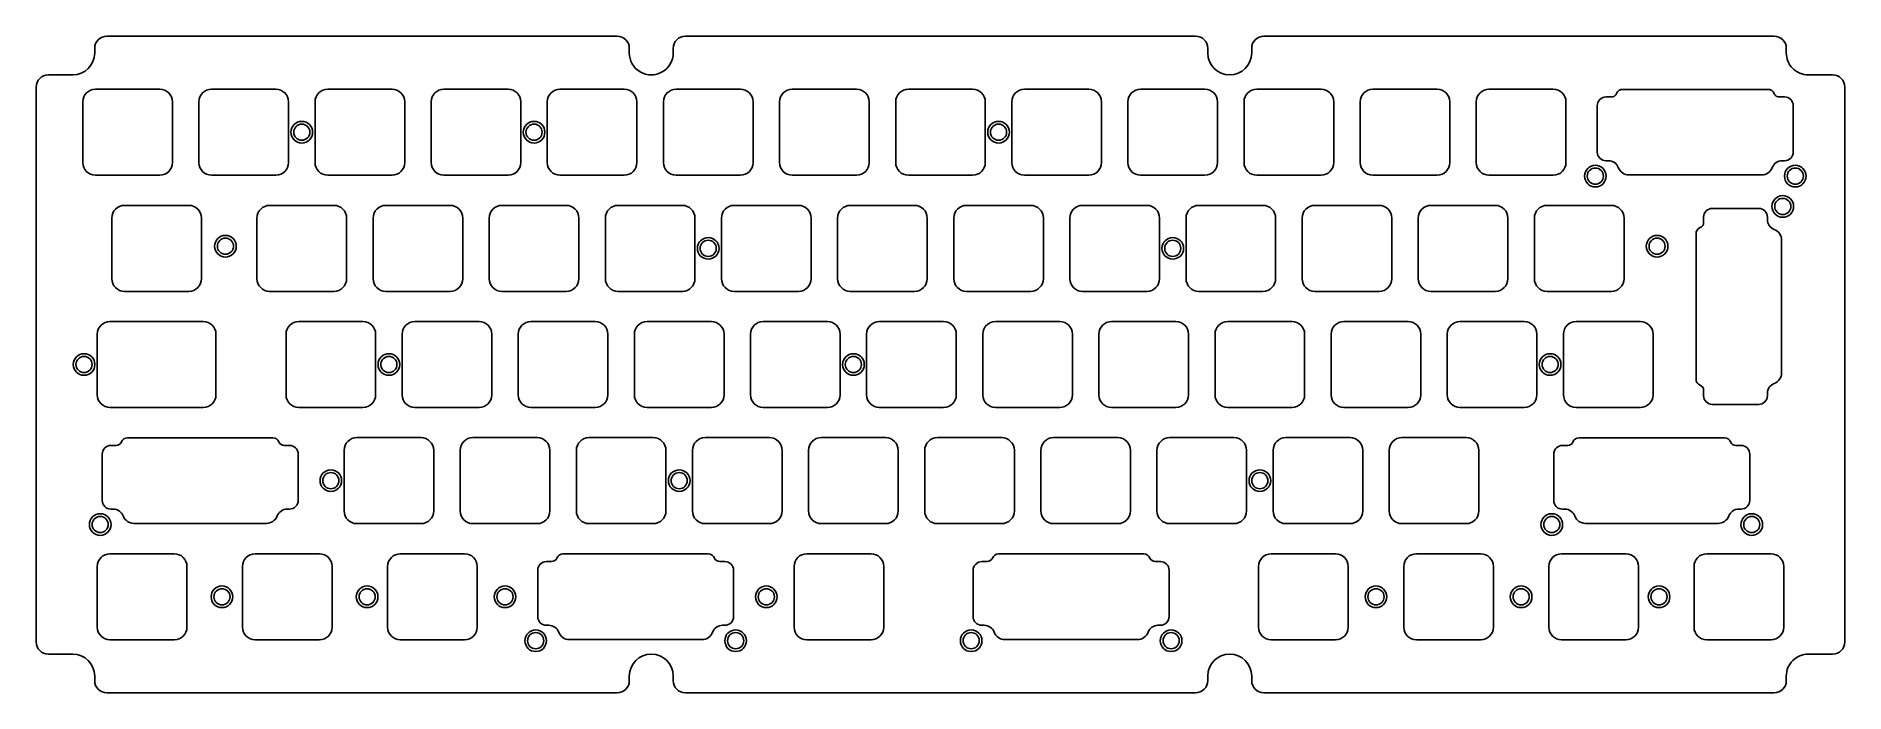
# Model space of a CAD drawing. Header units: millimetres. Extents: x -15 to 282, y -92 to 16.
import ezdxf

# ---------------------------------------------------------------- set-up
doc = ezdxf.new("R2010")
doc.units = ezdxf.units.MM
doc.layers.add('BLACK', color=7, linetype='CONTINUOUS')

msp = doc.modelspace()

# ---------------------------------------------------------------- linework, layer by layer
at = {"layer": 'BLACK', "linetype": 'Continuous'}
for p, q in [((80.3, 15.75), (-3.399777, 15.75)), ((175.1998, 15.75), (91.500008, 15.75)), ((270.0999, 15.75), (186.394144, 15.75)), ((-5.399775, 13.750002), (-5.399775, 13.000001)), ((82.3, 13.75), (82.300008, 13.75)), ((82.300008, 13.010039), (82.300008, 13.75)), ((89.500008, 13.75), (89.500008, 13)), ((177.199792, 13), (177.199792, 13.755656)), ((184.399792, 13.75), (184.399792, 13)), ((272.0999, 13.75), (272.099925, 13.75)), ((272.099925, 13.013416), (272.099925, 13.75)), ((-8.999776, 9.4), (-12.999777, 9.4)), ((279.6999, 9.4), (275.6999, 9.4)), ((-14.999775, 7.400002), (-14.999775, -83.599332)), ((5.275, 7.05), (-5.275001, 7.05)), ((24.325, 7.05), (13.774999, 7.05)), ((43.375, 7.05), (32.824999, 7.05)), ((62.425, 7.05), (51.874999, 7.05)), ((81.475, 7.05), (70.924999, 7.05)), ((100.525, 7.05), (89.974999, 7.05)), ((119.575, 7.05), (109.024999, 7.05)), ((138.625, 7.05), (128.074999, 7.05)), ((157.675, 7.05), (147.124999, 7.05)), ((176.725, 7.05), (166.174999, 7.05)), ((195.775, 7.05), (185.224999, 7.05)), ((214.825, 7.05), (204.274999, 7.05)), ((233.875, 7.05), (223.324999, 7.05)), ((245.247375, 7.027589), (245.247375, 7.0276)), ((245.247375, 7.0276), (269.102575, 7.0276)), ((281.6999, 7.4), (281.699925, 7.4)), ((281.699925, -83.5993), (281.699925, 7.4)), ((-7.35, 4.975), (-7.35, -4.975001)), ((7.35, 4.975), (7.35, -4.975)), ((11.7, 4.975), (11.7, -4.975001)), ((26.4, 4.975), (26.4, -4.975)), ((30.75, 4.975), (30.75, -4.975001)), ((45.45, 4.975), (45.45, -4.975)), ((49.8, 4.975), (49.8, -4.975001)), ((64.5, 4.975), (64.5, -4.975)), ((68.85, 4.975), (68.85, -4.975001)), ((83.55, 4.975), (83.55, -4.975)), ((87.9, 4.975), (87.9, -4.975001)), ((102.6, 4.975), (102.6, -4.975)), ((106.95, 4.975), (106.95, -4.975001)), ((121.65, 4.975), (121.65, -4.975)), ((126, 4.975), (126, -4.975001)), ((140.7, 4.975), (140.7, -4.975)), ((145.05, 4.975), (145.05, -4.975001)), ((159.75, 4.975), (159.75, -4.975)), ((164.1, 4.975), (164.1, -4.975001)), ((178.8, 4.975), (178.8, -4.975)), ((183.15, 4.975), (183.15, -4.975001)), ((197.85, 4.975), (197.85, -4.975)), ((202.2, 4.975), (202.2, -4.975001)), ((216.9, 4.975), (216.9, -4.975)), ((221.25, 4.975), (221.25, -4.975001)), ((235.95, 4.975), (235.95, -4.975)), ((241.099485, -3.25044), (241.099485, 4.3503)), ((242.536512, 5.77544), (243.390075, 5.77544)), ((243.390075, 5.775452), (243.390075, 5.77544)), ((270.959775, 5.77544), (271.825375, 5.77544)), ((273.250365, 4.35044), (273.250365, -3.2504)), ((242.928575, -4.67544), (242.524475, -4.67544)), ((271.813458, -4.67544), (271.421325, -4.67544)), ((5.275, -7.05), (-5.275, -7.05)), ((24.325, -7.05), (13.775, -7.05)), ((43.375, -7.05), (32.825, -7.05)), ((62.425, -7.05), (51.875, -7.05)), ((81.475, -7.05), (70.925, -7.05)), ((100.525, -7.05), (89.975, -7.05)), ((119.575, -7.05), (109.025, -7.05)), ((138.625, -7.05), (128.075, -7.05)), ((157.675, -7.05), (147.125, -7.05)), ((176.725, -7.05), (166.175, -7.05)), ((195.775, -7.05), (185.225, -7.05)), ((214.825, -7.05), (204.275, -7.05)), ((233.875, -7.05), (223.325, -7.05)), ((268.050425, -7.01191), (246.299575, -7.01191)), ((-2.5875, -14.075), (-2.5875, -24.025001)), ((10.0375, -12), (-0.512501, -12)), ((12.1125, -14.075), (12.1125, -24.025)), ((21.225, -14.075), (21.225, -24.025001)), ((33.85, -12), (23.299999, -12)), ((35.925, -14.075), (35.925, -24.025)), ((40.275, -14.075), (40.275, -24.025001)), ((52.9, -12), (42.349999, -12)), ((54.975, -14.075), (54.975, -24.025)), ((59.325, -14.075), (59.325, -24.025001)), ((71.95, -12), (61.399999, -12)), ((74.025, -14.075), (74.025, -24.025)), ((78.375, -14.075), (78.375, -24.025001)), ((91, -12), (80.449999, -12)), ((93.075, -14.075), (93.075, -24.025)), ((97.425, -14.075), (97.425, -24.025001)), ((110.05, -12), (99.499999, -12)), ((112.125, -14.075), (112.125, -24.025)), ((116.475, -14.075), (116.475, -24.025001)), ((129.1, -12), (118.549999, -12)), ((131.175, -14.075), (131.175, -24.025)), ((135.525, -14.075), (135.525, -24.025001)), ((148.15, -12), (137.599999, -12)), ((150.225, -14.075), (150.225, -24.025)), ((154.575, -14.075), (154.575, -24.025001)), ((167.2, -12), (156.649999, -12)), ((169.275, -14.075), (169.275, -24.025)), ((173.625, -14.075), (173.625, -24.025001)), ((186.25, -12), (175.699999, -12)), ((188.325, -14.075), (188.325, -24.025)), ((192.675, -14.075), (192.675, -24.025001)), ((205.3, -12), (194.749999, -12)), ((207.375, -14.075), (207.375, -24.025)), ((211.725, -14.075), (211.725, -24.025001)), ((224.35, -12), (213.799999, -12)), ((226.425, -14.075), (226.425, -24.025)), ((230.775, -14.075), (230.775, -24.025001)), ((243.4, -12), (232.849999, -12)), ((245.475, -14.075), (245.475, -24.025)), ((258.54331, -14.790225), (258.54331, -13.924625)), ((259.96831, -12.499635), (267.56915, -12.499635)), ((268.99419, -13.936542), (268.99419, -14.328675)), ((257.29115, -40.502625), (257.29115, -16.647425)), ((271.33066, -17.699575), (271.33066, -39.450425)), ((10.0375, -26.1), (-0.5125, -26.1)), ((33.85, -26.1), (23.3, -26.1)), ((52.9, -26.1), (42.35, -26.1)), ((71.95, -26.1), (61.4, -26.1)), ((91, -26.1), (80.45, -26.1)), ((110.05, -26.1), (99.5, -26.1)), ((129.1, -26.1), (118.55, -26.1)), ((148.15, -26.1), (137.6, -26.1)), ((167.2, -26.1), (156.65, -26.1)), ((186.25, -26.1), (175.7, -26.1)), ((205.3, -26.1), (194.75, -26.1)), ((224.35, -26.1), (213.8, -26.1)), ((243.4, -26.1), (232.85, -26.1)), ((12.41875, -31.05), (-2.893751, -31.05)), ((38.6125, -31.05), (28.062499, -31.05)), ((57.6625, -31.05), (47.112499, -31.05)), ((76.7125, -31.05), (66.162499, -31.05)), ((95.7625, -31.05), (85.212499, -31.05)), ((114.8125, -31.05), (104.262499, -31.05)), ((133.8625, -31.05), (123.312499, -31.05)), ((152.9125, -31.05), (142.362499, -31.05)), ((171.9625, -31.05), (161.412499, -31.05)), ((191.0125, -31.05), (180.462499, -31.05)), ((210.0625, -31.05), (199.512499, -31.05)), ((229.1125, -31.05), (218.562499, -31.05)), ((248.1625, -31.05), (237.612499, -31.05)), ((-4.96875, -33.125), (-4.96875, -43.075001)), ((14.49375, -33.125), (14.49375, -43.075)), ((25.9875, -33.125), (25.9875, -43.075001)), ((40.6875, -33.125), (40.6875, -43.075)), ((45.0375, -33.125), (45.0375, -43.075001)), ((59.7375, -33.125), (59.7375, -43.075)), ((64.0875, -33.125), (64.0875, -43.075001)), ((78.7875, -33.125), (78.7875, -43.075)), ((83.1375, -33.125), (83.1375, -43.075001)), ((97.8375, -33.125), (97.8375, -43.075)), ((102.1875, -33.125), (102.1875, -43.075001)), ((116.8875, -33.125), (116.8875, -43.075)), ((121.2375, -33.125), (121.2375, -43.075001)), ((135.9375, -33.125), (135.9375, -43.075)), ((140.2875, -33.125), (140.2875, -43.075001)), ((154.9875, -33.125), (154.9875, -43.075)), ((159.3375, -33.125), (159.3375, -43.075001)), ((174.0375, -33.125), (174.0375, -43.075)), ((178.3875, -33.125), (178.3875, -43.075001)), ((193.0875, -33.125), (193.0875, -43.075)), ((197.4375, -33.125), (197.4375, -43.075001)), ((212.1375, -33.125), (212.1375, -43.075)), ((216.4875, -33.125), (216.4875, -43.075001)), ((231.1875, -33.125), (231.1875, -43.075)), ((235.5375, -33.125), (235.5375, -43.075001)), ((250.2375, -33.125), (250.2375, -43.075)), ((257.291161, -40.502625), (257.29115, -40.502625)), ((258.543298, -42.359925), (258.54331, -42.359925)), ((258.54331, -43.213488), (258.54331, -42.359925)), ((268.99419, -42.821425), (268.99419, -43.225525)), ((12.41875, -45.15), (-2.89375, -45.15)), ((38.6125, -45.15), (28.0625, -45.15)), ((57.6625, -45.15), (47.1125, -45.15)), ((76.7125, -45.15), (66.1625, -45.15)), ((95.7625, -45.15), (85.2125, -45.15)), ((114.8125, -45.15), (104.2625, -45.15)), ((133.8625, -45.15), (123.3125, -45.15)), ((152.9125, -45.15), (142.3625, -45.15)), ((171.9625, -45.15), (161.4125, -45.15)), ((191.0125, -45.15), (180.4625, -45.15)), ((210.0625, -45.15), (199.5125, -45.15)), ((229.1125, -45.15), (218.5625, -45.15)), ((248.1625, -45.15), (237.6125, -45.15)), ((267.56919, -44.650515), (259.96845, -44.650515)), ((-0.021375, -50.122411), (-0.021375, -50.1224)), ((-0.021375, -50.1224), (23.833825, -50.1224)), ((48.1375, -50.1), (37.587499, -50.1)), ((67.1875, -50.1), (56.637499, -50.1)), ((86.2375, -50.1), (75.687499, -50.1)), ((105.2875, -50.1), (94.737499, -50.1)), ((124.3375, -50.1), (113.787499, -50.1)), ((143.3875, -50.1), (132.837499, -50.1)), ((162.4375, -50.1), (151.887499, -50.1)), ((181.4875, -50.1), (170.937499, -50.1)), ((200.5375, -50.1), (189.987499, -50.1)), ((219.5875, -50.1), (209.037499, -50.1)), ((238.103625, -50.122411), (238.103625, -50.1224)), ((238.103625, -50.1224), (261.958825, -50.1224)), ((-4.169265, -60.40044), (-4.169265, -52.7997)), ((-2.732238, -51.37456), (-1.878675, -51.37456)), ((-1.878675, -51.374548), (-1.878675, -51.37456)), ((25.691025, -51.37456), (26.556625, -51.37456)), ((27.981615, -52.79956), (27.981615, -60.4004)), ((35.5125, -52.175), (35.5125, -62.125001)), ((50.2125, -52.175), (50.2125, -62.125)), ((54.5625, -52.175), (54.5625, -62.125001)), ((69.2625, -52.175), (69.2625, -62.125)), ((73.6125, -52.175), (73.6125, -62.125001)), ((88.3125, -52.175), (88.3125, -62.125)), ((92.6625, -52.175), (92.6625, -62.125001)), ((107.3625, -52.175), (107.3625, -62.125)), ((111.7125, -52.175), (111.7125, -62.125001)), ((126.4125, -52.175), (126.4125, -62.125)), ((130.7625, -52.175), (130.7625, -62.125001)), ((145.4625, -52.175), (145.4625, -62.125)), ((149.8125, -52.175), (149.8125, -62.125001)), ((164.5125, -52.175), (164.5125, -62.125)), ((168.8625, -52.175), (168.8625, -62.125001)), ((183.5625, -52.175), (183.5625, -62.125)), ((187.9125, -52.175), (187.9125, -62.125001)), ((202.6125, -52.175), (202.6125, -62.125)), ((206.9625, -52.175), (206.9625, -62.125001)), ((221.6625, -52.175), (221.6625, -62.125)), ((233.955735, -60.40044), (233.955735, -52.7997)), ((235.392762, -51.37456), (236.246325, -51.37456)), ((236.246325, -51.374548), (236.246325, -51.37456)), ((263.816025, -51.37456), (264.681625, -51.37456)), ((266.106615, -52.79956), (266.106615, -60.4004)), ((-2.340175, -61.82544), (-2.744275, -61.82544)), ((26.544708, -61.82544), (26.152575, -61.82544)), ((235.784825, -61.82544), (235.380725, -61.82544)), ((264.669708, -61.82544), (264.277575, -61.82544)), ((22.781675, -64.16191), (1.030825, -64.16191)), ((48.1375, -64.2), (37.5875, -64.2)), ((67.1875, -64.2), (56.6375, -64.2)), ((86.2375, -64.2), (75.6875, -64.2)), ((105.2875, -64.2), (94.7375, -64.2)), ((124.3375, -64.2), (113.7875, -64.2)), ((143.3875, -64.2), (132.8375, -64.2)), ((162.4375, -64.2), (151.8875, -64.2)), ((181.4875, -64.2), (170.9375, -64.2)), ((200.5375, -64.2), (189.9875, -64.2)), ((219.5875, -64.2), (209.0375, -64.2)), ((260.906675, -64.16191), (239.155825, -64.16191)), ((7.65625, -69.15), (-2.893751, -69.15)), ((31.46875, -69.15), (20.918749, -69.15)), ((55.28125, -69.15), (44.731249, -69.15)), ((68.705262, -70.42456), (69.558825, -70.42456)), ((69.558825, -70.424548), (69.558825, -70.42456)), ((71.416125, -69.172411), (71.416125, -69.1724)), ((71.416125, -69.1724), (95.271325, -69.1724)), ((97.128525, -70.42456), (97.994125, -70.42456)), ((121.95625, -69.15), (111.406249, -69.15)), ((140.142762, -70.42456), (140.996325, -70.42456)), ((140.996325, -70.424548), (140.996325, -70.42456)), ((142.853625, -69.172411), (142.853625, -69.1724)), ((142.853625, -69.1724), (166.708825, -69.1724)), ((168.566025, -70.42456), (169.431625, -70.42456)), ((198.15625, -69.15), (187.606249, -69.15)), ((221.96875, -69.15), (211.418749, -69.15)), ((245.78125, -69.15), (235.231249, -69.15)), ((269.59375, -69.15), (259.043749, -69.15)), ((-4.96875, -71.225), (-4.96875, -81.175001)), ((9.73125, -71.225), (9.73125, -81.175)), ((18.84375, -71.225), (18.84375, -81.175001)), ((33.54375, -71.225), (33.54375, -81.175)), ((42.65625, -71.225), (42.65625, -81.175001)), ((57.35625, -71.225), (57.35625, -81.175)), ((67.268235, -79.45044), (67.268235, -71.8497)), ((99.419115, -71.84956), (99.419115, -79.4504)), ((109.33125, -71.225), (109.33125, -81.175001)), ((124.03125, -71.225), (124.03125, -81.175)), ((138.705735, -79.45044), (138.705735, -71.8497)), ((170.856615, -71.84956), (170.856615, -79.4504)), ((185.53125, -71.225), (185.53125, -81.175001)), ((200.23125, -71.225), (200.23125, -81.175)), ((209.34375, -71.225), (209.34375, -81.175001)), ((224.04375, -71.225), (224.04375, -81.175)), ((233.15625, -71.225), (233.15625, -81.175001)), ((247.85625, -71.225), (247.85625, -81.175)), ((256.96875, -71.225), (256.96875, -81.175001)), ((271.66875, -71.225), (271.66875, -81.175)), ((69.097325, -80.87544), (68.693225, -80.87544)), ((97.982208, -80.87544), (97.590075, -80.87544)), ((140.534825, -80.87544), (140.130725, -80.87544)), ((169.419708, -80.87544), (169.027575, -80.87544)), ((-12.999776, -85.59933), (-8.999776, -85.59933)), ((7.65625, -83.25), (-2.89375, -83.25)), ((31.46875, -83.25), (20.91875, -83.25)), ((55.28125, -83.25), (44.73125, -83.25)), ((94.219175, -83.21191), (72.468325, -83.21191)), ((121.95625, -83.25), (111.40625, -83.25)), ((165.656675, -83.21191), (143.905825, -83.21191)), ((198.15625, -83.25), (187.60625, -83.25)), ((221.96875, -83.25), (211.41875, -83.25)), ((245.78125, -83.25), (235.23125, -83.25)), ((269.59375, -83.25), (259.04375, -83.25)), ((275.705899, -85.59933), (279.6999, -85.59933)), ((279.6999, -85.599325), (279.6999, -85.59933)), ((-5.399775, -89.199331), (-5.399775, -89.949332)), ((-3.399777, -91.94933), (80.3, -91.94933)), ((80.3, -91.949308), (80.3, -91.94933)), ((82.300008, -89.9493), (82.300008, -89.19933)), ((89.500008, -89.19933), (89.500008, -89.94933)), ((91.5, -91.94933), (175.18408, -91.94933)), ((177.199792, -89.9493), (177.199792, -89.19933)), ((184.399792, -89.19933), (184.399792, -89.958465)), ((186.3998, -91.94933), (270.0999, -91.94933)), ((270.0999, -91.949325), (270.0999, -91.94933)), ((272.099925, -89.9493), (272.099925, -89.1993))]:
    msp.add_line(p, q, dxfattribs=at)
at = {"layer": 'BLACK'}
for centre, radius in [((28.575, 0), 1.775), ((28.575, 0), 1.325), ((66.675, 0), 1.775), ((66.675, 0), 1.325), ((142.875, 0), 1.775), ((142.875, 0), 1.325), ((240.775, -7.2), 1.775), ((240.775, -7.2), 1.325), ((273.575, -7.2), 1.775), ((273.575, -7.2), 1.325), ((271.51875, -12.175), 1.775), ((271.51875, -12.175), 1.325), ((16.04875, -18.7), 1.775), ((16.04875, -18.7), 1.325), ((95.25, -19.05), 1.775), ((95.25, -19.05), 1.325), ((171.45, -19.05), 1.775), ((171.45, -19.05), 1.325), ((250.9012, -18.7), 1.775), ((250.9012, -18.7), 1.325), ((-7.14375, -38.1), 1.775), ((-7.14375, -38.1), 1.325), ((42.8625, -38.1), 1.775), ((42.8625, -38.1), 1.325), ((119.0625, -38.1), 1.775), ((119.0625, -38.1), 1.325), ((233.35625, -38.1), 1.775), ((233.35625, -38.1), 1.325), ((33.3375, -57.15), 1.775), ((33.3375, -57.15), 1.325), ((90.4875, -57.15), 1.775), ((90.4875, -57.15), 1.325), ((185.7375, -57.15), 1.775), ((185.7375, -57.15), 1.325), ((-4.49375, -64.35), 1.775), ((-4.49375, -64.35), 1.325), ((233.63125, -64.35), 1.775), ((233.63125, -64.35), 1.325), ((266.43125, -64.35), 1.775), ((266.43125, -64.35), 1.325), ((15.478125, -76.2), 1.775), ((15.478125, -76.2), 1.325), ((39.290625, -76.2), 1.775), ((39.290625, -76.2), 1.325), ((61.9125, -76.2), 1.775), ((61.9125, -76.2), 1.325), ((104.775, -76.2), 1.775), ((104.775, -76.2), 1.325), ((204.7875, -76.2), 1.775), ((204.7875, -76.2), 1.325), ((228.6, -76.2), 1.775), ((228.6, -76.2), 1.325), ((251.221875, -76.2), 1.775), ((251.221875, -76.2), 1.325), ((66.94375, -83.4), 1.775), ((66.94375, -83.4), 1.325), ((99.74375, -83.4), 1.775), ((99.74375, -83.4), 1.325), ((138.38125, -83.4), 1.775), ((138.38125, -83.4), 1.325), ((171.18125, -83.4), 1.775), ((171.18125, -83.4), 1.325)]:
    msp.add_circle(centre, radius, dxfattribs=at)
for centre, radius, start, end in [((-3.399776, 13.750001), 1.999999, 90.00002865, 179.99997135), ((80.3, 13.75), 2, 0, 90), ((91.5, 13.75), 1.999992, 89.99977082, 180), ((175.1998, 13.75), 2, 0.16203268, 90), ((186.3998, 13.75), 2.000008, 90.16203203, 180), ((270.0999, 13.75), 2, 0, 90), ((-8.999776, 13.000001), 3.600001, 270, 0), ((85.9, 13), 3.600008, 179.84022441, 0), ((180.799792, 13), 3.6, 180, 0), ((275.6999, 13), 3.6, 179.78647723, 270), ((-12.999776, 7.400001), 1.999999, 90.00002865, 179.99997135), ((279.6999, 7.4), 2, 0, 90), ((-5.274996, 4.974996), 2.075004, 90.00013806, 179.99988955), ((5.275, 4.975), 2.075, 0, 90), ((13.775004, 4.974996), 2.075004, 90.00013806, 179.99988955), ((24.325, 4.975), 2.075, 0, 90), ((32.825004, 4.974996), 2.075004, 90.00013806, 179.99988955), ((43.375, 4.975), 2.075, 0, 90), ((51.875004, 4.974996), 2.075004, 90.00013806, 179.99988955), ((62.425, 4.975), 2.075, 0, 90), ((70.925004, 4.974996), 2.075004, 90.00013806, 179.99988955), ((81.475, 4.975), 2.075, 0, 90), ((89.975004, 4.974996), 2.075004, 90.00013806, 179.99988955), ((100.525, 4.975), 2.075, 0, 90), ((109.025004, 4.974996), 2.075004, 90.00013806, 179.99988955), ((119.575, 4.975), 2.075, 0, 90), ((128.075, 4.975), 2.075, 90.00002761, 180), ((138.625, 4.975), 2.075, 0, 90), ((147.125004, 4.974996), 2.075004, 90.00013806, 179.99988955), ((157.675, 4.975), 2.075, 0, 90), ((166.175, 4.975), 2.075, 90.00002761, 180), ((176.725, 4.975), 2.075, 0, 90), ((185.225004, 4.974996), 2.075004, 90.00013806, 179.99988955), ((195.775, 4.975), 2.075, 0, 90), ((204.275, 4.975), 2.075, 90.00002761, 180), ((214.825, 4.975), 2.075, 0, 90), ((223.325004, 4.974996), 2.075004, 90.00013806, 179.99988955), ((233.875, 4.975), 2.075, 0, 90), ((243.390076, 6.7039), 0.928448, 269.99993829, 337.97487728), ((245.247344, 5.952545), 1.075044, 89.99834782, 157.973763), ((269.1026, 5.9527), 1.0749, 22.0204571, 90.00133258), ((270.9598, 6.7039), 0.92846, 202.02452102, 269.99845724), ((242.524645, 4.350329), 1.42516, 89.52290502, 180.00116589), ((271.8254, 4.3505), 1.42494, 359.99758749, 90.00100523), ((-5.274998, -4.974998), 2.075002, 180.00008284, 269.99994478), ((5.275, -4.975), 2.075, 270, 0), ((13.775002, -4.974998), 2.075002, 180.00008284, 269.99994478), ((24.325, -4.975), 2.075, 270, 0), ((32.825002, -4.974998), 2.075002, 180.00008284, 269.99994478), ((43.375, -4.975), 2.075, 270, 0), ((51.875002, -4.974998), 2.075002, 180.00008284, 269.99994478), ((62.425, -4.975), 2.075, 270, 0), ((70.925002, -4.974998), 2.075002, 180.00008284, 269.99994478), ((81.475, -4.975), 2.075, 270, 0), ((89.975002, -4.974998), 2.075002, 180.00008284, 269.99994478), ((100.525, -4.975), 2.075, 270, 0), ((109.025002, -4.974998), 2.075002, 180.00008284, 269.99994478), ((119.575, -4.975), 2.075, 270, 0), ((128.075, -4.975), 2.075, 180.00002761, 270), ((138.625, -4.975), 2.075, 270, 0), ((147.125002, -4.974998), 2.075002, 180.00008284, 269.99994478), ((157.675, -4.975), 2.075, 270, 0), ((166.175, -4.975), 2.075, 180.00002761, 270), ((176.725, -4.975), 2.075, 270, 0), ((185.225002, -4.974998), 2.075002, 180.00008284, 269.99994478), ((195.775, -4.975), 2.075, 270, 0), ((204.275, -4.975), 2.075, 180.00002761, 270), ((214.825, -4.975), 2.075, 270, 0), ((223.325002, -4.974998), 2.075002, 180.00008284, 269.99994478), ((233.875, -4.975), 2.075, 270, 0), ((242.524439, -3.250486), 1.424954, 179.99815039, 270.00144752), ((242.928624, -6.400243), 1.724803, 20.54306333, 90.00162772), ((246.299534, -5.136811), 1.875099, 200.54912503, 270.0012528), ((268.05044, -5.13697), 1.87494, 269.99954162, 339.45391569), ((271.42132, -6.40036), 1.72492, 89.99983392, 159.45458763), ((271.82521, -3.25033), 1.425155, 269.52752788, 359.99718578), ((-0.512496, -14.075004), 2.075004, 90.00013806, 179.99988955), ((10.0375, -14.075), 2.075, 0, 90), ((23.300004, -14.075004), 2.075004, 90.00013806, 179.99988955), ((33.85, -14.075), 2.075, 0, 90), ((42.350004, -14.075004), 2.075004, 90.00013806, 179.99988955), ((52.9, -14.075), 2.075, 0, 90), ((61.400004, -14.075004), 2.075004, 90.00013806, 179.99988955), ((71.95, -14.075), 2.075, 0, 90), ((80.45, -14.075), 2.075, 90.00002761, 180), ((91, -14.075), 2.075, 0, 90), ((99.500004, -14.075004), 2.075004, 90.00013806, 179.99988955), ((110.05, -14.075), 2.075, 0, 90), ((118.55, -14.075), 2.075, 90.00002761, 180), ((129.1, -14.075), 2.075, 0, 90), ((137.600004, -14.075004), 2.075004, 90.00013806, 179.99988955), ((148.15, -14.075), 2.075, 0, 90), ((156.65, -14.075), 2.075, 90.00002761, 180), ((167.2, -14.075), 2.075, 0, 90), ((175.700004, -14.075004), 2.075004, 90.00013806, 179.99988955), ((186.25, -14.075), 2.075, 0, 90), ((194.75, -14.075), 2.075, 90.00002761, 180), ((205.3, -14.075), 2.075, 0, 90), ((213.800004, -14.075004), 2.075004, 90.00013806, 179.99988955), ((224.35, -14.075), 2.075, 0, 90), ((232.85, -14.075), 2.075, 90.00002761, 180), ((243.4, -14.075), 2.075, 0, 90), ((257.61485, -14.7902), 0.92846, 292.02452102, 359.99845724), ((259.96825, -13.9246), 1.42494, 89.99758749, 180.00100523), ((267.56908, -13.92479), 1.425155, 359.52752788, 89.99718578), ((270.71911, -14.32868), 1.72492, 179.99983392, 249.45458763), ((258.36605, -16.6474), 1.0749, 112.0204571, 180.00133258), ((269.45572, -17.69956), 1.87494, 359.99954162, 69.45391569), ((-0.512498, -24.024998), 2.075002, 180.00008284, 269.99994478), ((10.0375, -24.025), 2.075, 270, 0), ((23.300002, -24.024998), 2.075002, 180.00008284, 269.99994478), ((33.85, -24.025), 2.075, 270, 0), ((42.350002, -24.024998), 2.075002, 180.00008284, 269.99994478), ((52.9, -24.025), 2.075, 270, 0), ((61.400002, -24.024998), 2.075002, 180.00008284, 269.99994478), ((71.95, -24.025), 2.075, 270, 0), ((80.45, -24.025), 2.075, 180.00002761, 270), ((91, -24.025), 2.075, 270, 0), ((99.500002, -24.024998), 2.075002, 180.00008284, 269.99994478), ((110.05, -24.025), 2.075, 270, 0), ((118.55, -24.025), 2.075, 180.00002761, 270), ((129.1, -24.025), 2.075, 270, 0), ((137.600002, -24.024998), 2.075002, 180.00008284, 269.99994478), ((148.15, -24.025), 2.075, 270, 0), ((156.65, -24.025), 2.075, 180.00002761, 270), ((167.2, -24.025), 2.075, 270, 0), ((175.700002, -24.024998), 2.075002, 180.00008284, 269.99994478), ((186.25, -24.025), 2.075, 270, 0), ((194.75, -24.025), 2.075, 180.00002761, 270), ((205.3, -24.025), 2.075, 270, 0), ((213.800002, -24.024998), 2.075002, 180.00008284, 269.99994478), ((224.35, -24.025), 2.075, 270, 0), ((232.85, -24.025), 2.075, 180.00002761, 270), ((243.4, -24.025), 2.075, 270, 0), ((-2.893746, -33.125004), 2.075004, 90.00013806, 179.99988955), ((12.41875, -33.125), 2.075, 0, 90), ((28.062504, -33.125004), 2.075004, 90.00013806, 179.99988955), ((38.6125, -33.125), 2.075, 0, 90), ((47.1125, -33.125), 2.075, 90.00002761, 180), ((57.6625, -33.125), 2.075, 0, 90), ((66.162504, -33.125004), 2.075004, 90.00013806, 179.99988955), ((76.7125, -33.125), 2.075, 0, 90), ((85.2125, -33.125), 2.075, 90.00002761, 180), ((95.7625, -33.125), 2.075, 0, 90), ((104.262504, -33.125004), 2.075004, 90.00013806, 179.99988955), ((114.8125, -33.125), 2.075, 0, 90), ((123.3125, -33.125), 2.075, 90.00002761, 180), ((133.8625, -33.125), 2.075, 0, 90), ((142.362504, -33.125004), 2.075004, 90.00013806, 179.99988955), ((152.9125, -33.125), 2.075, 0, 90), ((161.4125, -33.125), 2.075, 90.00002761, 180), ((171.9625, -33.125), 2.075, 0, 90), ((180.462504, -33.125004), 2.075004, 90.00013806, 179.99988955), ((191.0125, -33.125), 2.075, 0, 90), ((199.5125, -33.125), 2.075, 90.00002761, 180), ((210.0625, -33.125), 2.075, 0, 90), ((218.562504, -33.125004), 2.075004, 90.00013806, 179.99988955), ((229.1125, -33.125), 2.075, 0, 90), ((237.612499, -33.124999), 2.074999, 90, 180.00002761), ((248.1625, -33.125), 2.075, 0, 90), ((258.366205, -40.502656), 1.075044, 179.99834782, 247.973763), ((257.61485, -42.359924), 0.928448, 359.99993829, 67.97487728), ((270.718993, -42.821376), 1.724803, 110.54306333, 180.00162772), ((269.455561, -39.450466), 1.875099, 290.54912503, 0.0012528), ((-2.893748, -43.074998), 2.075002, 180.00008284, 269.99994478), ((12.41875, -43.075), 2.075, 270, 0), ((28.062502, -43.074998), 2.075002, 180.00008284, 269.99994478), ((38.6125, -43.075), 2.075, 270, 0), ((47.1125, -43.075), 2.075, 180.00002761, 270), ((57.6625, -43.075), 2.075, 270, 0), ((66.162502, -43.074998), 2.075002, 180.00008284, 269.99994478), ((76.7125, -43.075), 2.075, 270, 0), ((85.2125, -43.075), 2.075, 180.00002761, 270), ((95.7625, -43.075), 2.075, 270, 0), ((104.262502, -43.074998), 2.075002, 180.00008284, 269.99994478), ((114.8125, -43.075), 2.075, 270, 0), ((123.3125, -43.075), 2.075, 180.00002761, 270), ((133.8625, -43.075), 2.075, 270, 0), ((142.362502, -43.074998), 2.075002, 180.00008284, 269.99994478), ((152.9125, -43.075), 2.075, 270, 0), ((161.4125, -43.075), 2.075, 180.00002761, 270), ((171.9625, -43.075), 2.075, 270, 0), ((180.462502, -43.074998), 2.075002, 180.00008284, 269.99994478), ((191.0125, -43.075), 2.075, 270, 0), ((199.5125, -43.075), 2.075, 180.00002761, 270), ((210.0625, -43.075), 2.075, 270, 0), ((218.562502, -43.074998), 2.075002, 180.00008284, 269.99994478), ((229.1125, -43.075), 2.075, 270, 0), ((237.612499, -43.075001), 2.074999, 180, 270.00002761), ((248.1625, -43.075), 2.075, 270, 0), ((259.968421, -43.225355), 1.42516, 179.52290502, 270.00116589), ((267.569236, -43.225561), 1.424954, 269.99815039, 0.00144752), ((-0.021476, -51.197351), 1.07494, 89.99461656, 157.97750247), ((23.83379, -51.19739), 1.07499, 22.02370504, 89.99813454), ((37.587504, -52.175004), 2.075004, 90.00013806, 179.99988955), ((48.1375, -52.175), 2.075, 0, 90), ((56.6375, -52.175), 2.075, 90.00002761, 180), ((67.1875, -52.175), 2.075, 0, 90), ((75.687504, -52.175004), 2.075004, 90.00013806, 179.99988955), ((86.2375, -52.175), 2.075, 0, 90), ((94.7375, -52.175), 2.075, 90.00002761, 180), ((105.2875, -52.175), 2.075, 0, 90), ((113.787504, -52.175004), 2.075004, 90.00013806, 179.99988955), ((124.3375, -52.175), 2.075, 0, 90), ((132.8375, -52.175), 2.075, 90.00002761, 180), ((143.3875, -52.175), 2.075, 0, 90), ((151.887504, -52.175004), 2.075004, 90.00013806, 179.99988955), ((162.4375, -52.175), 2.075, 0, 90), ((170.9375, -52.175), 2.075, 90.00002761, 180), ((181.4875, -52.175), 2.075, 0, 90), ((189.987504, -52.175004), 2.075004, 90.00013806, 179.99988955), ((200.5375, -52.175), 2.075, 0, 90), ((209.0375, -52.175), 2.075, 90.00002761, 180), ((219.5875, -52.175), 2.075, 0, 90), ((238.103594, -51.197455), 1.075044, 89.99834782, 157.973763), ((261.95885, -51.1973), 1.0749, 22.0204571, 90.00133258), ((-2.744183, -52.799592), 1.425082, 89.51974267, 180.00434217), ((-1.878626, -50.446171), 0.928376, 269.99697591, 337.97782841), ((25.69105, -50.4461), 0.92846, 202.02452102, 269.99845724), ((26.55665, -52.7995), 1.42494, 359.99758749, 90.00100523), ((235.380895, -52.799671), 1.42516, 89.52290502, 180.00116589), ((236.246326, -50.4461), 0.928448, 269.99993829, 337.97487728), ((263.81605, -50.4461), 0.92846, 202.02452102, 269.99845724), ((264.68165, -52.7995), 1.42494, 359.99758749, 90.00100523), ((-2.744264, -60.400439), 1.425001, 180.00004021, 269.99955772), ((-2.340199, -63.550348), 1.724908, 20.54547839, 89.9992028), ((26.15258, -63.55038), 1.724936, 90.00016608, 159.45408213), ((26.55649, -60.40036), 1.425125, 269.52631186, 359.99839184), ((37.587502, -62.124998), 2.075002, 180.00008284, 269.99994478), ((48.1375, -62.125), 2.075, 270, 0), ((56.6375, -62.125), 2.075, 180.00002761, 270), ((67.1875, -62.125), 2.075, 270, 0), ((75.687502, -62.124998), 2.075002, 180.00008284, 269.99994478), ((86.2375, -62.125), 2.075, 270, 0), ((94.7375, -62.125), 2.075, 180.00002761, 270), ((105.2875, -62.125), 2.075, 270, 0), ((113.787502, -62.124998), 2.075002, 180.00008284, 269.99994478), ((124.3375, -62.125), 2.075, 270, 0), ((132.8375, -62.125), 2.075, 180.00002761, 270), ((143.3875, -62.125), 2.075, 270, 0), ((151.887502, -62.124998), 2.075002, 180.00008284, 269.99994478), ((162.4375, -62.125), 2.075, 270, 0), ((170.9375, -62.125), 2.075, 180.00002761, 270), ((181.4875, -62.125), 2.075, 270, 0), ((189.987502, -62.124998), 2.075002, 180.00008284, 269.99994478), ((200.5375, -62.125), 2.075, 270, 0), ((209.0375, -62.125), 2.075, 180.00002761, 270), ((219.5875, -62.125), 2.075, 270, 0), ((235.380689, -60.400486), 1.424954, 179.99815039, 270.00144752), ((235.784874, -63.550243), 1.724803, 20.54306333, 90.00162772), ((264.27757, -63.55036), 1.72492, 89.99983392, 159.45458763), ((264.68146, -60.40033), 1.425155, 269.52752788, 359.99718578), ((1.030712, -62.286915), 1.874995, 200.54692151, 270.00345303), ((22.78159, -62.28683), 1.875082, 270.0025973, 339.45098232), ((239.155784, -62.286811), 1.875099, 200.54912503, 270.0012528), ((260.90669, -62.28697), 1.87494, 269.99954162, 339.45391569), ((-2.893746, -71.225004), 2.075004, 90.00013806, 179.99988955), ((7.65625, -71.225), 2.075, 0, 90), ((20.918754, -71.225004), 2.075004, 90.00013806, 179.99988955), ((31.46875, -71.225), 2.075, 0, 90), ((44.731254, -71.225004), 2.075004, 90.00013806, 179.99988955), ((55.28125, -71.225), 2.075, 0, 90), ((68.693317, -71.849592), 1.425082, 89.51974267, 180.00434217), ((69.558874, -69.496171), 0.928376, 269.99697591, 337.97782841), ((71.416024, -70.247351), 1.07494, 89.99461656, 157.97750247), ((95.27129, -70.24739), 1.07499, 22.02370504, 89.99813454), ((97.12855, -69.4961), 0.92846, 202.02452102, 269.99845724), ((97.99415, -71.8495), 1.42494, 359.99758749, 90.00100523), ((111.406254, -71.225004), 2.075004, 90.00013806, 179.99988955), ((121.95625, -71.225), 2.075, 0, 90), ((140.130817, -71.849592), 1.425082, 89.51974267, 180.00434217), ((140.996374, -69.496171), 0.928376, 269.99697591, 337.97782841), ((142.853524, -70.247351), 1.07494, 89.99461656, 157.97750247), ((166.70879, -70.24739), 1.07499, 22.02370504, 89.99813454), ((168.56605, -69.4961), 0.92846, 202.02452102, 269.99845724), ((169.43165, -71.8495), 1.42494, 359.99758749, 90.00100523), ((187.606254, -71.225004), 2.075004, 90.00013806, 179.99988955), ((198.15625, -71.225), 2.075, 0, 90), ((211.418754, -71.225004), 2.075004, 90.00013806, 179.99988955), ((221.96875, -71.225), 2.075, 0, 90), ((235.231254, -71.225004), 2.075004, 90.00013806, 179.99988955), ((245.78125, -71.225), 2.075, 0, 90), ((259.043754, -71.225004), 2.075004, 90.00013806, 179.99988955), ((269.59375, -71.225), 2.075, 0, 90), ((68.693236, -79.450439), 1.425001, 180.00004021, 269.99955772), ((97.99399, -79.45036), 1.425125, 269.52631186, 359.99839184), ((140.130736, -79.450439), 1.425001, 180.00004021, 269.99955772), ((169.43149, -79.45036), 1.425125, 269.52631186, 359.99839184), ((-2.893748, -81.174998), 2.075002, 180.00008284, 269.99994478), ((7.65625, -81.175), 2.075, 270, 0), ((20.918752, -81.174998), 2.075002, 180.00008284, 269.99994478), ((31.46875, -81.175), 2.075, 270, 0), ((44.731252, -81.174998), 2.075002, 180.00008284, 269.99994478), ((55.28125, -81.175), 2.075, 270, 0), ((69.097301, -82.600348), 1.724908, 20.54547839, 89.9992028), ((72.468212, -81.336915), 1.874995, 200.54692151, 270.00345303), ((94.21909, -81.33683), 1.875082, 270.0025973, 339.45098232), ((97.59008, -82.60038), 1.724936, 90.00016608, 159.45408213), ((111.406252, -81.174998), 2.075002, 180.00008284, 269.99994478), ((121.95625, -81.175), 2.075, 270, 0), ((140.534801, -82.600348), 1.724908, 20.54547839, 89.9992028), ((143.905712, -81.336915), 1.874995, 200.54692151, 270.00345303), ((165.65659, -81.33683), 1.875082, 270.0025973, 339.45098232), ((169.02758, -82.60038), 1.724936, 90.00016608, 159.45408213), ((187.606252, -81.174998), 2.075002, 180.00008284, 269.99994478), ((198.15625, -81.175), 2.075, 270, 0), ((211.418752, -81.174998), 2.075002, 180.00008284, 269.99994478), ((221.96875, -81.175), 2.075, 270, 0), ((235.231252, -81.174998), 2.075002, 180.00008284, 269.99994478), ((245.78125, -81.175), 2.075, 270, 0), ((259.043752, -81.174998), 2.075002, 180.00008284, 269.99994478), ((269.59375, -81.175), 2.075, 270, 0), ((-12.999776, -83.599331), 1.999999, 180.00002865, 270), ((-8.999776, -89.199331), 3.600001, 0, 90), ((85.900008, -89.19933), 3.6, 0, 180), ((180.799792, -89.19933), 3.6, 0, 180), ((275.6999, -89.1993), 3.599975, 89.90452224, 180), ((279.6999, -83.5993), 2.000025, 270, 0), ((-3.399776, -89.949331), 1.999999, 180.00002865, 269.99997135), ((80.3, -89.9493), 2.000008, 270, 0), ((91.5, -89.9494), 1.99993, 179.99799464, 270), ((175.1996, -89.9492), 2.000192, 269.55542257, 359.99713549), ((186.3998, -89.9493), 2.00003, 180.26255502, 270), ((270.0999, -89.9493), 2.000025, 270, 0)]:
    msp.add_arc(centre, radius, start, end, dxfattribs=at)

doc.saveas('drawing.dxf')
